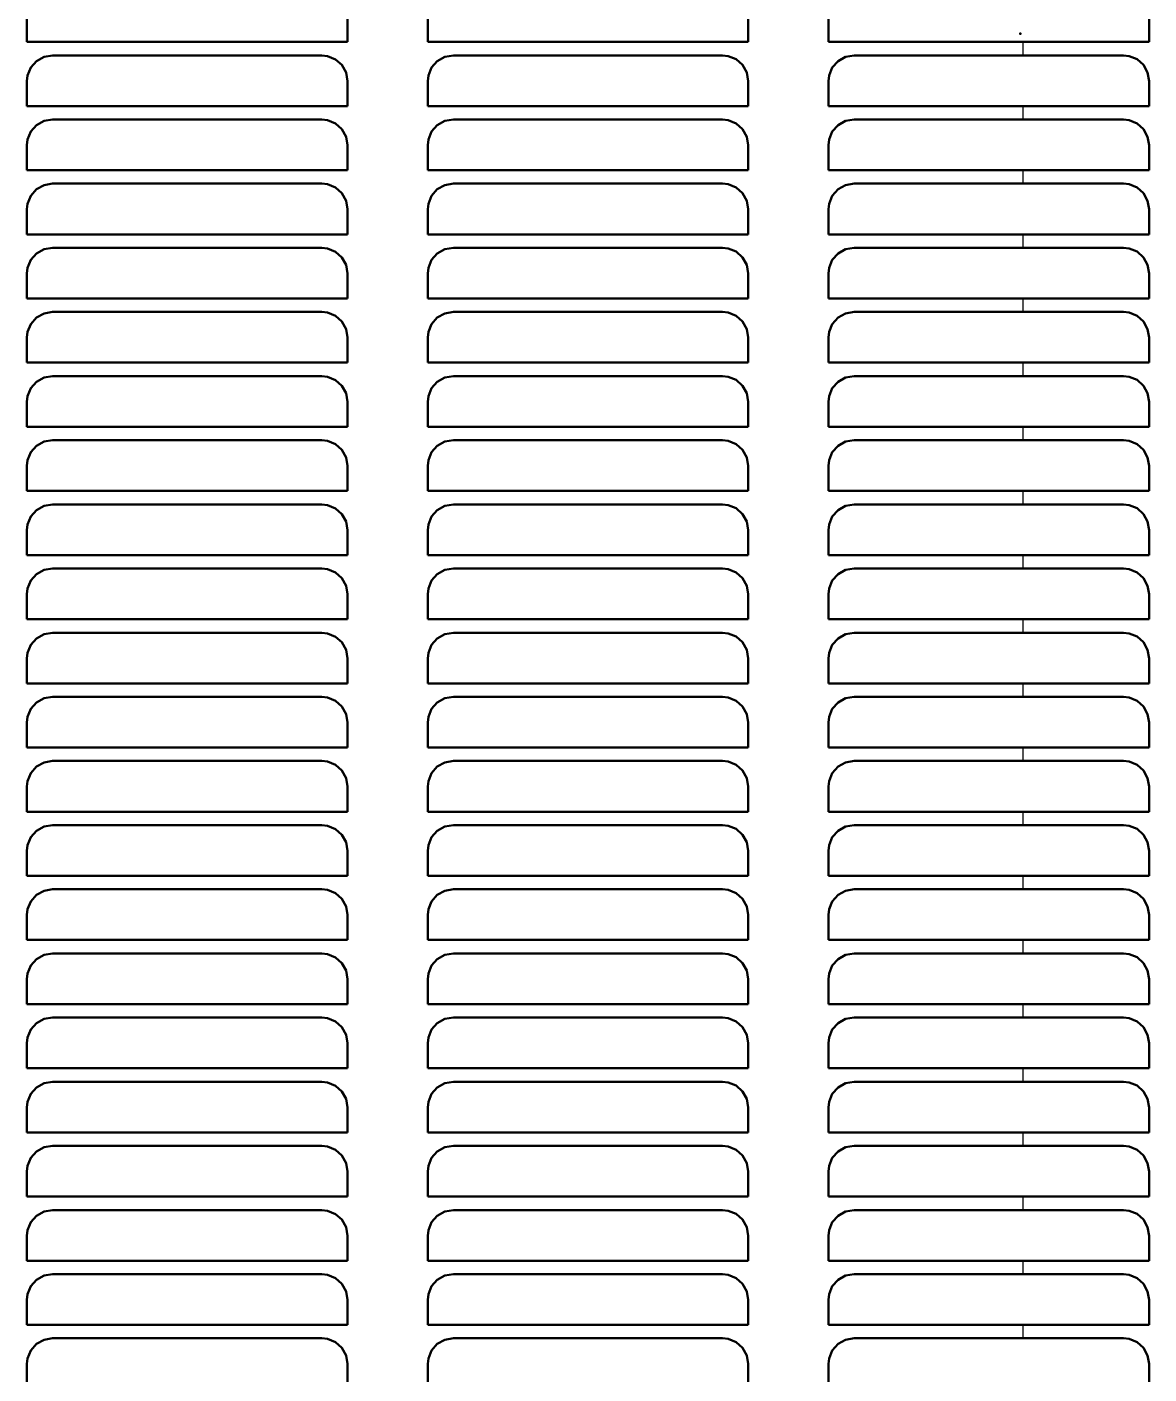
# Model space of a CAD drawing. Header units: inches. Extents: x 0 to 35.8, y 0 to 41.5.
# Drawn here: x 10.23 to 18.98, y 10.3 to 20.8 of the extents above; entities that cross this region are included whole.
import ezdxf

# ---------------------------------------------------------------- set-up
doc = ezdxf.new("R2010")
doc.units = ezdxf.units.IN
doc.header["$MEASUREMENT"] = 0
for name, color, linetype, lineweight in [('2d ConnectionPoints', 7, 'Continuous', 50), ('AM_0', 7, 'Continuous', 50), ('AM_4', 3, 'Continuous', 25)]:
    doc.layers.add(name, color=color, linetype=linetype, lineweight=lineweight)

msp = doc.modelspace()

# ---------------------------------------------------------------- linework, layer by layer
at = {"layer": '2d ConnectionPoints'}
msp.add_point((17.98, 20.75), dxfattribs=at)
msp.add_point((17.98, 20.75), dxfattribs=at)
at = {"layer": 'AM_0'}
for p, q in [((10.234, 20.881), (10.234, 20.686)), ((12.734, 20.686), (12.734, 20.881)), ((13.359, 20.881), (13.359, 20.686)), ((15.859, 20.686), (15.859, 20.881)), ((16.484, 20.881), (16.484, 20.686)), ((18.984, 20.686), (18.984, 20.881)), ((10.234, 20.686), (12.734, 20.686)), ((13.359, 20.686), (15.859, 20.686)), ((16.484, 20.686), (18.984, 20.686)), ((12.534, 20.581), (10.434, 20.581)), ((15.659, 20.581), (13.559, 20.581)), ((18.784, 20.581), (16.684, 20.581)), ((10.234, 20.381), (10.234, 20.186)), ((12.734, 20.186), (12.734, 20.381)), ((13.359, 20.381), (13.359, 20.186)), ((15.859, 20.186), (15.859, 20.381)), ((16.484, 20.381), (16.484, 20.186)), ((18.984, 20.186), (18.984, 20.381)), ((10.234, 20.186), (12.734, 20.186)), ((13.359, 20.186), (15.859, 20.186)), ((16.484, 20.186), (18.984, 20.186)), ((12.534, 20.081), (10.434, 20.081)), ((15.659, 20.081), (13.559, 20.081)), ((18.784, 20.081), (16.684, 20.081)), ((10.234, 19.881), (10.234, 19.686)), ((12.734, 19.686), (12.734, 19.881)), ((13.359, 19.881), (13.359, 19.686)), ((15.859, 19.686), (15.859, 19.881)), ((16.484, 19.881), (16.484, 19.686)), ((18.984, 19.686), (18.984, 19.881)), ((10.234, 19.686), (12.734, 19.686)), ((13.359, 19.686), (15.859, 19.686)), ((16.484, 19.686), (18.984, 19.686)), ((12.534, 19.581), (10.434, 19.581)), ((15.659, 19.581), (13.559, 19.581)), ((18.784, 19.581), (16.684, 19.581)), ((10.234, 19.381), (10.234, 19.186)), ((12.734, 19.186), (12.734, 19.381)), ((13.359, 19.381), (13.359, 19.186)), ((15.859, 19.186), (15.859, 19.381)), ((16.484, 19.381), (16.484, 19.186)), ((18.984, 19.186), (18.984, 19.381)), ((10.234, 19.186), (12.734, 19.186)), ((13.359, 19.186), (15.859, 19.186)), ((16.484, 19.186), (18.984, 19.186)), ((12.534, 19.081), (10.434, 19.081)), ((15.659, 19.081), (13.559, 19.081)), ((18.784, 19.081), (16.684, 19.081)), ((10.234, 18.881), (10.234, 18.686)), ((12.734, 18.686), (12.734, 18.881)), ((13.359, 18.881), (13.359, 18.686)), ((15.859, 18.686), (15.859, 18.881)), ((16.484, 18.881), (16.484, 18.686)), ((18.984, 18.686), (18.984, 18.881)), ((10.234, 18.686), (12.734, 18.686)), ((13.359, 18.686), (15.859, 18.686)), ((16.484, 18.686), (18.984, 18.686)), ((12.534, 18.581), (10.434, 18.581)), ((15.659, 18.581), (13.559, 18.581)), ((18.784, 18.581), (16.684, 18.581)), ((10.234, 18.381), (10.234, 18.186)), ((12.734, 18.186), (12.734, 18.381)), ((13.359, 18.381), (13.359, 18.186)), ((15.859, 18.186), (15.859, 18.381)), ((16.484, 18.381), (16.484, 18.186)), ((18.984, 18.186), (18.984, 18.381)), ((10.234, 18.186), (12.734, 18.186)), ((13.359, 18.186), (15.859, 18.186)), ((16.484, 18.186), (18.984, 18.186)), ((12.534, 18.081), (10.434, 18.081)), ((15.659, 18.081), (13.559, 18.081)), ((18.784, 18.081), (16.684, 18.081)), ((10.234, 17.881), (10.234, 17.686)), ((12.734, 17.686), (12.734, 17.881)), ((13.359, 17.881), (13.359, 17.686)), ((15.859, 17.686), (15.859, 17.881)), ((16.484, 17.881), (16.484, 17.686)), ((18.984, 17.686), (18.984, 17.881)), ((10.234, 17.686), (12.734, 17.686)), ((13.359, 17.686), (15.859, 17.686)), ((16.484, 17.686), (18.984, 17.686)), ((12.534, 17.581), (10.434, 17.581)), ((15.659, 17.581), (13.559, 17.581)), ((18.784, 17.581), (16.684, 17.581)), ((10.234, 17.381), (10.234, 17.186)), ((12.734, 17.186), (12.734, 17.381)), ((13.359, 17.381), (13.359, 17.186)), ((15.859, 17.186), (15.859, 17.381)), ((16.484, 17.381), (16.484, 17.186)), ((18.984, 17.186), (18.984, 17.381)), ((10.234, 17.186), (12.734, 17.186)), ((13.359, 17.186), (15.859, 17.186)), ((16.484, 17.186), (18.984, 17.186)), ((12.534, 17.081), (10.434, 17.081)), ((15.659, 17.081), (13.559, 17.081)), ((18.784, 17.081), (16.684, 17.081)), ((10.234, 16.881), (10.234, 16.686)), ((12.734, 16.686), (12.734, 16.881)), ((13.359, 16.881), (13.359, 16.686)), ((15.859, 16.686), (15.859, 16.881)), ((16.484, 16.881), (16.484, 16.686)), ((18.984, 16.686), (18.984, 16.881)), ((10.234, 16.686), (12.734, 16.686)), ((13.359, 16.686), (15.859, 16.686)), ((16.484, 16.686), (18.984, 16.686)), ((12.534, 16.581), (10.434, 16.581)), ((15.659, 16.581), (13.559, 16.581)), ((18.784, 16.581), (16.684, 16.581)), ((10.234, 16.381), (10.234, 16.186)), ((12.734, 16.186), (12.734, 16.381)), ((13.359, 16.381), (13.359, 16.186)), ((15.859, 16.186), (15.859, 16.381)), ((16.484, 16.381), (16.484, 16.186)), ((18.984, 16.186), (18.984, 16.381)), ((10.234, 16.186), (12.734, 16.186)), ((13.359, 16.186), (15.859, 16.186)), ((16.484, 16.186), (18.984, 16.186)), ((12.534, 16.081), (10.434, 16.081)), ((15.659, 16.081), (13.559, 16.081)), ((18.784, 16.081), (16.684, 16.081)), ((10.234, 15.881), (10.234, 15.686)), ((12.734, 15.686), (12.734, 15.881)), ((13.359, 15.881), (13.359, 15.686)), ((15.859, 15.686), (15.859, 15.881)), ((16.484, 15.881), (16.484, 15.686)), ((18.984, 15.686), (18.984, 15.881)), ((10.234, 15.686), (12.734, 15.686)), ((13.359, 15.686), (15.859, 15.686)), ((16.484, 15.686), (18.984, 15.686)), ((12.534, 15.581), (10.434, 15.581)), ((15.659, 15.581), (13.559, 15.581)), ((18.784, 15.581), (16.684, 15.581)), ((10.234, 15.381), (10.234, 15.186)), ((12.734, 15.186), (12.734, 15.381)), ((13.359, 15.381), (13.359, 15.186)), ((15.859, 15.186), (15.859, 15.381)), ((16.484, 15.381), (16.484, 15.186)), ((18.984, 15.186), (18.984, 15.381)), ((10.234, 15.186), (12.734, 15.186)), ((13.359, 15.186), (15.859, 15.186)), ((16.484, 15.186), (18.984, 15.186)), ((12.534, 15.081), (10.434, 15.081)), ((15.659, 15.081), (13.559, 15.081)), ((18.784, 15.081), (16.684, 15.081)), ((10.234, 14.881), (10.234, 14.686)), ((12.734, 14.686), (12.734, 14.881)), ((13.359, 14.881), (13.359, 14.686)), ((15.859, 14.686), (15.859, 14.881)), ((16.484, 14.881), (16.484, 14.686)), ((18.984, 14.686), (18.984, 14.881)), ((10.234, 14.686), (12.734, 14.686)), ((13.359, 14.686), (15.859, 14.686)), ((16.484, 14.686), (18.984, 14.686)), ((12.534, 14.581), (10.434, 14.581)), ((15.659, 14.581), (13.559, 14.581)), ((18.784, 14.581), (16.684, 14.581)), ((10.234, 14.381), (10.234, 14.186)), ((12.734, 14.186), (12.734, 14.381)), ((13.359, 14.381), (13.359, 14.186)), ((15.859, 14.186), (15.859, 14.381)), ((16.484, 14.381), (16.484, 14.186)), ((18.984, 14.186), (18.984, 14.381)), ((10.234, 14.186), (12.734, 14.186)), ((13.359, 14.186), (15.859, 14.186)), ((16.484, 14.186), (18.984, 14.186)), ((12.534, 14.081), (10.434, 14.081)), ((15.659, 14.081), (13.559, 14.081)), ((18.784, 14.081), (16.684, 14.081)), ((10.234, 13.881), (10.234, 13.686)), ((12.734, 13.686), (12.734, 13.881)), ((13.359, 13.881), (13.359, 13.686)), ((15.859, 13.686), (15.859, 13.881)), ((16.484, 13.881), (16.484, 13.686)), ((18.984, 13.686), (18.984, 13.881)), ((10.234, 13.686), (12.734, 13.686)), ((13.359, 13.686), (15.859, 13.686)), ((16.484, 13.686), (18.984, 13.686)), ((12.534, 13.581), (10.434, 13.581)), ((15.659, 13.581), (13.559, 13.581)), ((18.784, 13.581), (16.684, 13.581)), ((10.234, 13.381), (10.234, 13.186)), ((12.734, 13.186), (12.734, 13.381)), ((13.359, 13.381), (13.359, 13.186)), ((15.859, 13.186), (15.859, 13.381)), ((16.484, 13.381), (16.484, 13.186)), ((18.984, 13.186), (18.984, 13.381)), ((10.234, 13.186), (12.734, 13.186)), ((13.359, 13.186), (15.859, 13.186)), ((16.484, 13.186), (18.984, 13.186)), ((12.534, 13.081), (10.434, 13.081)), ((15.659, 13.081), (13.559, 13.081)), ((18.784, 13.081), (16.684, 13.081)), ((10.234, 12.881), (10.234, 12.686)), ((12.734, 12.686), (12.734, 12.881)), ((13.359, 12.881), (13.359, 12.686)), ((15.859, 12.686), (15.859, 12.881)), ((16.484, 12.881), (16.484, 12.686)), ((18.984, 12.686), (18.984, 12.881)), ((10.234, 12.686), (12.734, 12.686)), ((13.359, 12.686), (15.859, 12.686)), ((16.484, 12.686), (18.984, 12.686)), ((12.534, 12.581), (10.434, 12.581)), ((15.659, 12.581), (13.559, 12.581)), ((18.784, 12.581), (16.684, 12.581)), ((10.234, 12.381), (10.234, 12.186)), ((12.734, 12.186), (12.734, 12.381)), ((13.359, 12.381), (13.359, 12.186)), ((15.859, 12.186), (15.859, 12.381)), ((16.484, 12.381), (16.484, 12.186)), ((18.984, 12.186), (18.984, 12.381)), ((10.234, 12.186), (12.734, 12.186)), ((13.359, 12.186), (15.859, 12.186)), ((16.484, 12.186), (18.984, 12.186)), ((12.534, 12.081), (10.434, 12.081)), ((15.659, 12.081), (13.559, 12.081)), ((18.784, 12.081), (16.684, 12.081)), ((10.234, 11.881), (10.234, 11.686)), ((12.734, 11.686), (12.734, 11.881)), ((13.359, 11.881), (13.359, 11.686)), ((15.859, 11.686), (15.859, 11.881)), ((16.484, 11.881), (16.484, 11.686)), ((18.984, 11.686), (18.984, 11.881)), ((10.234, 11.686), (12.734, 11.686)), ((13.359, 11.686), (15.859, 11.686)), ((16.484, 11.686), (18.984, 11.686)), ((12.534, 11.581), (10.434, 11.581)), ((15.659, 11.581), (13.559, 11.581)), ((18.784, 11.581), (16.684, 11.581)), ((10.234, 11.381), (10.234, 11.186)), ((12.734, 11.186), (12.734, 11.381)), ((13.359, 11.381), (13.359, 11.186)), ((15.859, 11.186), (15.859, 11.381)), ((16.484, 11.381), (16.484, 11.186)), ((18.984, 11.186), (18.984, 11.381)), ((10.234, 11.186), (12.734, 11.186)), ((13.359, 11.186), (15.859, 11.186)), ((16.484, 11.186), (18.984, 11.186)), ((12.534, 11.081), (10.434, 11.081)), ((15.659, 11.081), (13.559, 11.081)), ((18.784, 11.081), (16.684, 11.081)), ((10.234, 10.881), (10.234, 10.686)), ((12.734, 10.686), (12.734, 10.881)), ((13.359, 10.881), (13.359, 10.686)), ((15.859, 10.686), (15.859, 10.881)), ((16.484, 10.881), (16.484, 10.686)), ((18.984, 10.686), (18.984, 10.881)), ((10.234, 10.686), (12.734, 10.686)), ((13.359, 10.686), (15.859, 10.686)), ((16.484, 10.686), (18.984, 10.686)), ((12.534, 10.581), (10.434, 10.581)), ((15.659, 10.581), (13.559, 10.581)), ((18.784, 10.581), (16.684, 10.581)), ((10.234, 10.381), (10.234, 10.186)), ((12.734, 10.186), (12.734, 10.381)), ((13.359, 10.381), (13.359, 10.186)), ((15.859, 10.186), (15.859, 10.381)), ((16.484, 10.381), (16.484, 10.186)), ((18.984, 10.186), (18.984, 10.381))]:
    msp.add_line(p, q, dxfattribs=at)
for points in [[(10.434, 20.581), (10.368, 20.57), (10.309, 20.537), (10.264, 20.487), (10.239, 20.425), (10.234, 20.381)], [(12.734, 20.381), (12.723, 20.447), (12.69, 20.506), (12.64, 20.55), (12.578, 20.576), (12.534, 20.581)], [(13.559, 20.581), (13.493, 20.57), (13.434, 20.537), (13.389, 20.487), (13.364, 20.425), (13.359, 20.381)], [(15.859, 20.381), (15.848, 20.447), (15.815, 20.506), (15.765, 20.551), (15.703, 20.576), (15.659, 20.581)], [(16.684, 20.581), (16.618, 20.57), (16.559, 20.537), (16.514, 20.487), (16.489, 20.425), (16.484, 20.381)], [(18.984, 20.381), (18.973, 20.447), (18.94, 20.506), (18.89, 20.551), (18.828, 20.576), (18.784, 20.581)], [(10.434, 20.081), (10.368, 20.07), (10.309, 20.037), (10.264, 19.987), (10.239, 19.925), (10.234, 19.881)], [(12.734, 19.881), (12.723, 19.947), (12.69, 20.006), (12.64, 20.05), (12.578, 20.076), (12.534, 20.081)], [(13.559, 20.081), (13.493, 20.07), (13.434, 20.037), (13.389, 19.987), (13.364, 19.925), (13.359, 19.881)], [(15.859, 19.881), (15.848, 19.947), (15.815, 20.006), (15.765, 20.051), (15.703, 20.076), (15.659, 20.081)], [(16.684, 20.081), (16.618, 20.07), (16.559, 20.037), (16.514, 19.987), (16.489, 19.925), (16.484, 19.881)], [(18.984, 19.881), (18.973, 19.947), (18.94, 20.006), (18.89, 20.051), (18.828, 20.076), (18.784, 20.081)], [(10.434, 19.581), (10.368, 19.57), (10.309, 19.537), (10.264, 19.487), (10.239, 19.425), (10.234, 19.381)], [(12.734, 19.381), (12.723, 19.447), (12.69, 19.506), (12.64, 19.55), (12.578, 19.576), (12.534, 19.581)], [(13.559, 19.581), (13.493, 19.57), (13.434, 19.537), (13.389, 19.487), (13.364, 19.425), (13.359, 19.381)], [(15.859, 19.381), (15.848, 19.447), (15.815, 19.506), (15.765, 19.551), (15.703, 19.576), (15.659, 19.581)], [(16.684, 19.581), (16.618, 19.57), (16.559, 19.537), (16.514, 19.487), (16.489, 19.425), (16.484, 19.381)], [(18.984, 19.381), (18.973, 19.447), (18.94, 19.506), (18.89, 19.551), (18.828, 19.576), (18.784, 19.581)], [(10.434, 19.081), (10.368, 19.07), (10.309, 19.037), (10.264, 18.987), (10.239, 18.925), (10.234, 18.881)], [(12.734, 18.881), (12.723, 18.947), (12.69, 19.006), (12.64, 19.05), (12.578, 19.076), (12.534, 19.081)], [(13.559, 19.081), (13.493, 19.07), (13.434, 19.037), (13.389, 18.987), (13.364, 18.925), (13.359, 18.881)], [(15.859, 18.881), (15.848, 18.947), (15.815, 19.006), (15.765, 19.051), (15.703, 19.076), (15.659, 19.081)], [(16.684, 19.081), (16.618, 19.07), (16.559, 19.037), (16.514, 18.987), (16.489, 18.925), (16.484, 18.881)], [(18.984, 18.881), (18.973, 18.947), (18.94, 19.006), (18.89, 19.051), (18.828, 19.076), (18.784, 19.081)], [(10.434, 18.581), (10.368, 18.57), (10.309, 18.537), (10.264, 18.487), (10.239, 18.425), (10.234, 18.381)], [(12.734, 18.381), (12.723, 18.447), (12.69, 18.506), (12.64, 18.55), (12.578, 18.576), (12.534, 18.581)], [(13.559, 18.581), (13.493, 18.57), (13.434, 18.537), (13.389, 18.487), (13.364, 18.425), (13.359, 18.381)], [(15.859, 18.381), (15.848, 18.447), (15.815, 18.506), (15.765, 18.551), (15.703, 18.576), (15.659, 18.581)], [(16.684, 18.581), (16.618, 18.57), (16.559, 18.537), (16.514, 18.487), (16.489, 18.425), (16.484, 18.381)], [(18.984, 18.381), (18.973, 18.447), (18.94, 18.506), (18.89, 18.551), (18.828, 18.576), (18.784, 18.581)], [(10.434, 18.081), (10.368, 18.07), (10.309, 18.037), (10.264, 17.987), (10.239, 17.925), (10.234, 17.881)], [(12.734, 17.881), (12.723, 17.947), (12.69, 18.006), (12.64, 18.05), (12.578, 18.076), (12.534, 18.081)], [(13.559, 18.081), (13.493, 18.07), (13.434, 18.037), (13.389, 17.987), (13.364, 17.925), (13.359, 17.881)], [(15.859, 17.881), (15.848, 17.947), (15.815, 18.006), (15.765, 18.051), (15.703, 18.076), (15.659, 18.081)], [(16.684, 18.081), (16.618, 18.07), (16.559, 18.037), (16.514, 17.987), (16.489, 17.925), (16.484, 17.881)], [(18.984, 17.881), (18.973, 17.947), (18.94, 18.006), (18.89, 18.051), (18.828, 18.076), (18.784, 18.081)], [(10.434, 17.581), (10.368, 17.57), (10.309, 17.537), (10.264, 17.487), (10.239, 17.425), (10.234, 17.381)], [(12.734, 17.381), (12.723, 17.447), (12.69, 17.506), (12.64, 17.55), (12.578, 17.576), (12.534, 17.581)], [(13.559, 17.581), (13.493, 17.57), (13.434, 17.537), (13.389, 17.487), (13.364, 17.425), (13.359, 17.381)], [(15.859, 17.381), (15.848, 17.447), (15.815, 17.506), (15.765, 17.551), (15.703, 17.576), (15.659, 17.581)], [(16.684, 17.581), (16.618, 17.57), (16.559, 17.537), (16.514, 17.487), (16.489, 17.425), (16.484, 17.381)], [(18.984, 17.381), (18.973, 17.447), (18.94, 17.506), (18.89, 17.551), (18.828, 17.576), (18.784, 17.581)], [(10.434, 17.081), (10.368, 17.07), (10.309, 17.037), (10.264, 16.987), (10.239, 16.925), (10.234, 16.881)], [(12.734, 16.881), (12.723, 16.947), (12.69, 17.006), (12.64, 17.05), (12.578, 17.076), (12.534, 17.081)], [(13.559, 17.081), (13.493, 17.07), (13.434, 17.037), (13.389, 16.987), (13.364, 16.925), (13.359, 16.881)], [(15.859, 16.881), (15.848, 16.947), (15.815, 17.006), (15.765, 17.051), (15.703, 17.076), (15.659, 17.081)], [(16.684, 17.081), (16.618, 17.07), (16.559, 17.037), (16.514, 16.987), (16.489, 16.925), (16.484, 16.881)], [(18.984, 16.881), (18.973, 16.947), (18.94, 17.006), (18.89, 17.051), (18.828, 17.076), (18.784, 17.081)], [(10.434, 16.581), (10.368, 16.57), (10.309, 16.537), (10.264, 16.487), (10.239, 16.425), (10.234, 16.381)], [(12.734, 16.381), (12.723, 16.447), (12.69, 16.506), (12.64, 16.55), (12.578, 16.576), (12.534, 16.581)], [(13.559, 16.581), (13.493, 16.57), (13.434, 16.537), (13.389, 16.487), (13.364, 16.425), (13.359, 16.381)], [(15.859, 16.381), (15.848, 16.447), (15.815, 16.506), (15.765, 16.551), (15.703, 16.576), (15.659, 16.581)], [(16.684, 16.581), (16.618, 16.57), (16.559, 16.537), (16.514, 16.487), (16.489, 16.425), (16.484, 16.381)], [(18.984, 16.381), (18.973, 16.447), (18.94, 16.506), (18.89, 16.551), (18.828, 16.576), (18.784, 16.581)], [(10.434, 16.081), (10.368, 16.07), (10.309, 16.037), (10.264, 15.987), (10.239, 15.925), (10.234, 15.881)], [(12.734, 15.881), (12.723, 15.947), (12.69, 16.006), (12.64, 16.05), (12.578, 16.076), (12.534, 16.081)], [(13.559, 16.081), (13.493, 16.07), (13.434, 16.037), (13.389, 15.987), (13.364, 15.925), (13.359, 15.881)], [(15.859, 15.881), (15.848, 15.947), (15.815, 16.006), (15.765, 16.051), (15.703, 16.076), (15.659, 16.081)], [(16.684, 16.081), (16.618, 16.07), (16.559, 16.037), (16.514, 15.987), (16.489, 15.925), (16.484, 15.881)], [(18.984, 15.881), (18.973, 15.947), (18.94, 16.006), (18.89, 16.051), (18.828, 16.076), (18.784, 16.081)], [(10.434, 15.581), (10.368, 15.57), (10.309, 15.537), (10.264, 15.487), (10.239, 15.425), (10.234, 15.381)], [(12.734, 15.381), (12.723, 15.447), (12.69, 15.506), (12.64, 15.55), (12.578, 15.576), (12.534, 15.581)], [(13.559, 15.581), (13.493, 15.57), (13.434, 15.537), (13.389, 15.487), (13.364, 15.425), (13.359, 15.381)], [(15.859, 15.381), (15.848, 15.447), (15.815, 15.506), (15.765, 15.551), (15.703, 15.576), (15.659, 15.581)], [(16.684, 15.581), (16.618, 15.57), (16.559, 15.537), (16.514, 15.487), (16.489, 15.425), (16.484, 15.381)], [(18.984, 15.381), (18.973, 15.447), (18.94, 15.506), (18.89, 15.551), (18.828, 15.576), (18.784, 15.581)], [(10.434, 15.081), (10.368, 15.07), (10.309, 15.037), (10.264, 14.987), (10.239, 14.925), (10.234, 14.881)], [(12.734, 14.881), (12.723, 14.947), (12.69, 15.006), (12.64, 15.05), (12.578, 15.076), (12.534, 15.081)], [(13.559, 15.081), (13.493, 15.07), (13.434, 15.037), (13.389, 14.987), (13.364, 14.925), (13.359, 14.881)], [(15.859, 14.881), (15.848, 14.947), (15.815, 15.006), (15.765, 15.051), (15.703, 15.076), (15.659, 15.081)], [(16.684, 15.081), (16.618, 15.07), (16.559, 15.037), (16.514, 14.987), (16.489, 14.925), (16.484, 14.881)], [(18.984, 14.881), (18.973, 14.947), (18.94, 15.006), (18.89, 15.051), (18.828, 15.076), (18.784, 15.081)], [(10.434, 14.581), (10.368, 14.57), (10.309, 14.537), (10.264, 14.487), (10.239, 14.425), (10.234, 14.381)], [(12.734, 14.381), (12.723, 14.447), (12.69, 14.506), (12.64, 14.55), (12.578, 14.576), (12.534, 14.581)], [(13.559, 14.581), (13.493, 14.57), (13.434, 14.537), (13.389, 14.487), (13.364, 14.425), (13.359, 14.381)], [(15.859, 14.381), (15.848, 14.447), (15.815, 14.506), (15.765, 14.551), (15.703, 14.576), (15.659, 14.581)], [(16.684, 14.581), (16.618, 14.57), (16.559, 14.537), (16.514, 14.487), (16.489, 14.425), (16.484, 14.381)], [(18.984, 14.381), (18.973, 14.447), (18.94, 14.506), (18.89, 14.551), (18.828, 14.576), (18.784, 14.581)], [(10.434, 14.081), (10.368, 14.07), (10.309, 14.037), (10.264, 13.987), (10.239, 13.925), (10.234, 13.881)], [(12.734, 13.881), (12.723, 13.947), (12.69, 14.006), (12.64, 14.05), (12.578, 14.076), (12.534, 14.081)], [(13.559, 14.081), (13.493, 14.07), (13.434, 14.037), (13.389, 13.987), (13.364, 13.925), (13.359, 13.881)], [(15.859, 13.881), (15.848, 13.947), (15.815, 14.006), (15.765, 14.051), (15.703, 14.076), (15.659, 14.081)], [(16.684, 14.081), (16.618, 14.07), (16.559, 14.037), (16.514, 13.987), (16.489, 13.925), (16.484, 13.881)], [(18.984, 13.881), (18.973, 13.947), (18.94, 14.006), (18.89, 14.051), (18.828, 14.076), (18.784, 14.081)], [(10.434, 13.581), (10.368, 13.57), (10.309, 13.537), (10.264, 13.487), (10.239, 13.425), (10.234, 13.381)], [(12.734, 13.381), (12.723, 13.447), (12.69, 13.506), (12.64, 13.55), (12.578, 13.576), (12.534, 13.581)], [(13.559, 13.581), (13.493, 13.57), (13.434, 13.537), (13.389, 13.487), (13.364, 13.425), (13.359, 13.381)], [(15.859, 13.381), (15.848, 13.447), (15.815, 13.506), (15.765, 13.551), (15.703, 13.576), (15.659, 13.581)], [(16.684, 13.581), (16.618, 13.57), (16.559, 13.537), (16.514, 13.487), (16.489, 13.425), (16.484, 13.381)], [(18.984, 13.381), (18.973, 13.447), (18.94, 13.506), (18.89, 13.551), (18.828, 13.576), (18.784, 13.581)], [(10.434, 13.081), (10.368, 13.07), (10.309, 13.037), (10.264, 12.987), (10.239, 12.925), (10.234, 12.881)], [(12.734, 12.881), (12.723, 12.947), (12.69, 13.006), (12.64, 13.05), (12.578, 13.076), (12.534, 13.081)], [(13.559, 13.081), (13.493, 13.07), (13.434, 13.037), (13.389, 12.987), (13.364, 12.925), (13.359, 12.881)], [(15.859, 12.881), (15.848, 12.947), (15.815, 13.006), (15.765, 13.051), (15.703, 13.076), (15.659, 13.081)], [(16.684, 13.081), (16.618, 13.07), (16.559, 13.037), (16.514, 12.987), (16.489, 12.925), (16.484, 12.881)], [(18.984, 12.881), (18.973, 12.947), (18.94, 13.006), (18.89, 13.051), (18.828, 13.076), (18.784, 13.081)], [(10.434, 12.581), (10.368, 12.57), (10.309, 12.537), (10.264, 12.487), (10.239, 12.425), (10.234, 12.381)], [(12.734, 12.381), (12.723, 12.447), (12.69, 12.506), (12.64, 12.55), (12.578, 12.576), (12.534, 12.581)], [(13.559, 12.581), (13.493, 12.57), (13.434, 12.537), (13.389, 12.487), (13.364, 12.425), (13.359, 12.381)], [(15.859, 12.381), (15.848, 12.447), (15.815, 12.506), (15.765, 12.551), (15.703, 12.576), (15.659, 12.581)], [(16.684, 12.581), (16.618, 12.57), (16.559, 12.537), (16.514, 12.487), (16.489, 12.425), (16.484, 12.381)], [(18.984, 12.381), (18.973, 12.447), (18.94, 12.506), (18.89, 12.551), (18.828, 12.576), (18.784, 12.581)], [(10.434, 12.081), (10.368, 12.07), (10.309, 12.037), (10.264, 11.987), (10.239, 11.925), (10.234, 11.881)], [(12.734, 11.881), (12.723, 11.947), (12.69, 12.006), (12.64, 12.05), (12.578, 12.076), (12.534, 12.081)], [(13.559, 12.081), (13.493, 12.07), (13.434, 12.037), (13.389, 11.987), (13.364, 11.925), (13.359, 11.881)], [(15.859, 11.881), (15.848, 11.947), (15.815, 12.006), (15.765, 12.051), (15.703, 12.076), (15.659, 12.081)], [(16.684, 12.081), (16.618, 12.07), (16.559, 12.037), (16.514, 11.987), (16.489, 11.925), (16.484, 11.881)], [(18.984, 11.881), (18.973, 11.947), (18.94, 12.006), (18.89, 12.051), (18.828, 12.076), (18.784, 12.081)], [(10.434, 11.581), (10.368, 11.57), (10.309, 11.537), (10.264, 11.487), (10.239, 11.425), (10.234, 11.381)], [(12.734, 11.381), (12.723, 11.447), (12.69, 11.506), (12.64, 11.55), (12.578, 11.576), (12.534, 11.581)], [(13.559, 11.581), (13.493, 11.57), (13.434, 11.537), (13.389, 11.487), (13.364, 11.425), (13.359, 11.381)], [(15.859, 11.381), (15.848, 11.447), (15.815, 11.506), (15.765, 11.551), (15.703, 11.576), (15.659, 11.581)], [(16.684, 11.581), (16.618, 11.57), (16.559, 11.537), (16.514, 11.487), (16.489, 11.425), (16.484, 11.381)], [(18.984, 11.381), (18.973, 11.447), (18.94, 11.506), (18.89, 11.551), (18.828, 11.576), (18.784, 11.581)], [(10.434, 11.081), (10.368, 11.07), (10.309, 11.037), (10.264, 10.987), (10.239, 10.925), (10.234, 10.881)], [(12.734, 10.881), (12.723, 10.947), (12.69, 11.006), (12.64, 11.05), (12.578, 11.076), (12.534, 11.081)], [(13.559, 11.081), (13.493, 11.07), (13.434, 11.037), (13.389, 10.987), (13.364, 10.925), (13.359, 10.881)], [(15.859, 10.881), (15.848, 10.947), (15.815, 11.006), (15.765, 11.051), (15.703, 11.076), (15.659, 11.081)], [(16.684, 11.081), (16.618, 11.07), (16.559, 11.037), (16.514, 10.987), (16.489, 10.925), (16.484, 10.881)], [(18.984, 10.881), (18.973, 10.947), (18.94, 11.006), (18.89, 11.051), (18.828, 11.076), (18.784, 11.081)], [(10.434, 10.581), (10.368, 10.57), (10.309, 10.537), (10.264, 10.487), (10.239, 10.425), (10.234, 10.381)], [(12.734, 10.381), (12.723, 10.447), (12.69, 10.506), (12.64, 10.55), (12.578, 10.576), (12.534, 10.581)], [(13.559, 10.581), (13.493, 10.57), (13.434, 10.537), (13.389, 10.487), (13.364, 10.425), (13.359, 10.381)], [(15.859, 10.381), (15.848, 10.447), (15.815, 10.506), (15.765, 10.551), (15.703, 10.576), (15.659, 10.581)], [(16.684, 10.581), (16.618, 10.57), (16.559, 10.537), (16.514, 10.487), (16.489, 10.425), (16.484, 10.381)], [(18.984, 10.381), (18.973, 10.447), (18.94, 10.506), (18.89, 10.551), (18.828, 10.576), (18.784, 10.581)]]:
    msp.add_lwpolyline(points, dxfattribs=at)
at = {"layer": 'AM_4'}
for p, q in [((18, 20.686), (18, 20.581)), ((18, 20.186), (18, 20.081)), ((18, 19.686), (18, 19.581)), ((18, 19.186), (18, 19.081)), ((18, 18.686), (18, 18.581)), ((18, 18.186), (18, 18.081)), ((18, 17.686), (18, 17.581)), ((18, 17.186), (18, 17.081)), ((18, 16.686), (18, 16.581)), ((18, 16.186), (18, 16.081)), ((18, 15.686), (18, 15.581)), ((18, 15.186), (18, 15.081)), ((18, 14.686), (18, 14.581)), ((18, 14.186), (18, 14.081)), ((18, 13.686), (18, 13.581)), ((18, 13.186), (18, 13.081)), ((18, 12.686), (18, 12.581)), ((18, 12.186), (18, 12.081)), ((18, 11.686), (18, 11.581)), ((18, 11.186), (18, 11.081)), ((18, 10.686), (18, 10.581))]:
    msp.add_line(p, q, dxfattribs=at)

doc.saveas('drawing.dxf')
